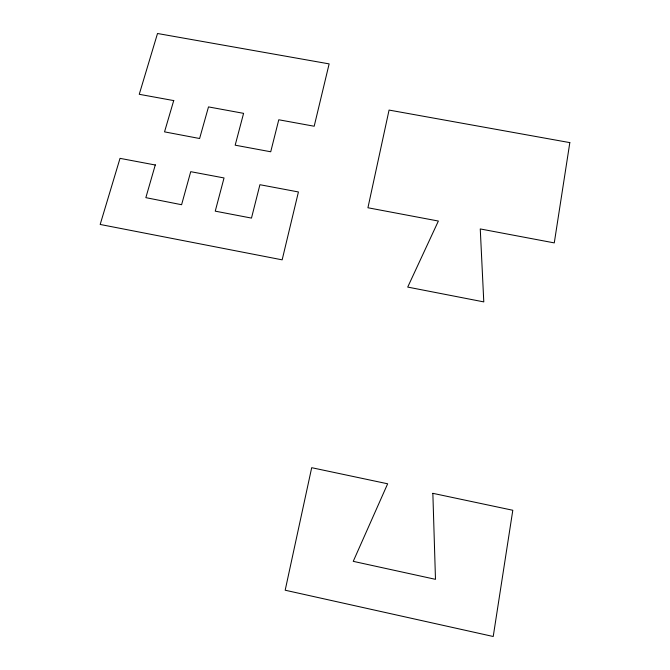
<?xml version="1.0" encoding="UTF-8"?>
<svg xmlns="http://www.w3.org/2000/svg" width="670" height="670" viewBox="0 0 670 670"><rect width="100%" height="100%" fill="white"/><g stroke="black" fill="none" stroke-linecap="round" stroke-linejoin="round"><path stroke-width="1" d="M155.323 164.778L145.851 197.65L181.595 204.719L190.724 171.679L224.04 177.952L215.246 211.159L251.484 218.093L259.918 184.711L298.426 191.963L282.154 259.843L100.173 224.458L120.022 158.355L155.264 164.996M173.773 100.383L164.535 131.864L199.61 138.514L208.496 106.907L243.587 113.347L235.178 145.181L270.722 151.772L278.779 119.771L314.188 126.236L329.137 63.885L157.509 33.5L139.251 94.302L173.714 100.592M432.862 493.329L512.801 510.264L493.22 636.5L285.185 590.22L311.692 467.694L387.654 483.79L353.241 561.343L435.483 579.332L432.854 493.355M569.827 142.618L554.274 242.9L480.256 228.939L483.79 301.894L407.712 287.087L438.373 221.041L367.93 207.759L389.061 110.073L569.827 142.618"/></g></svg>
